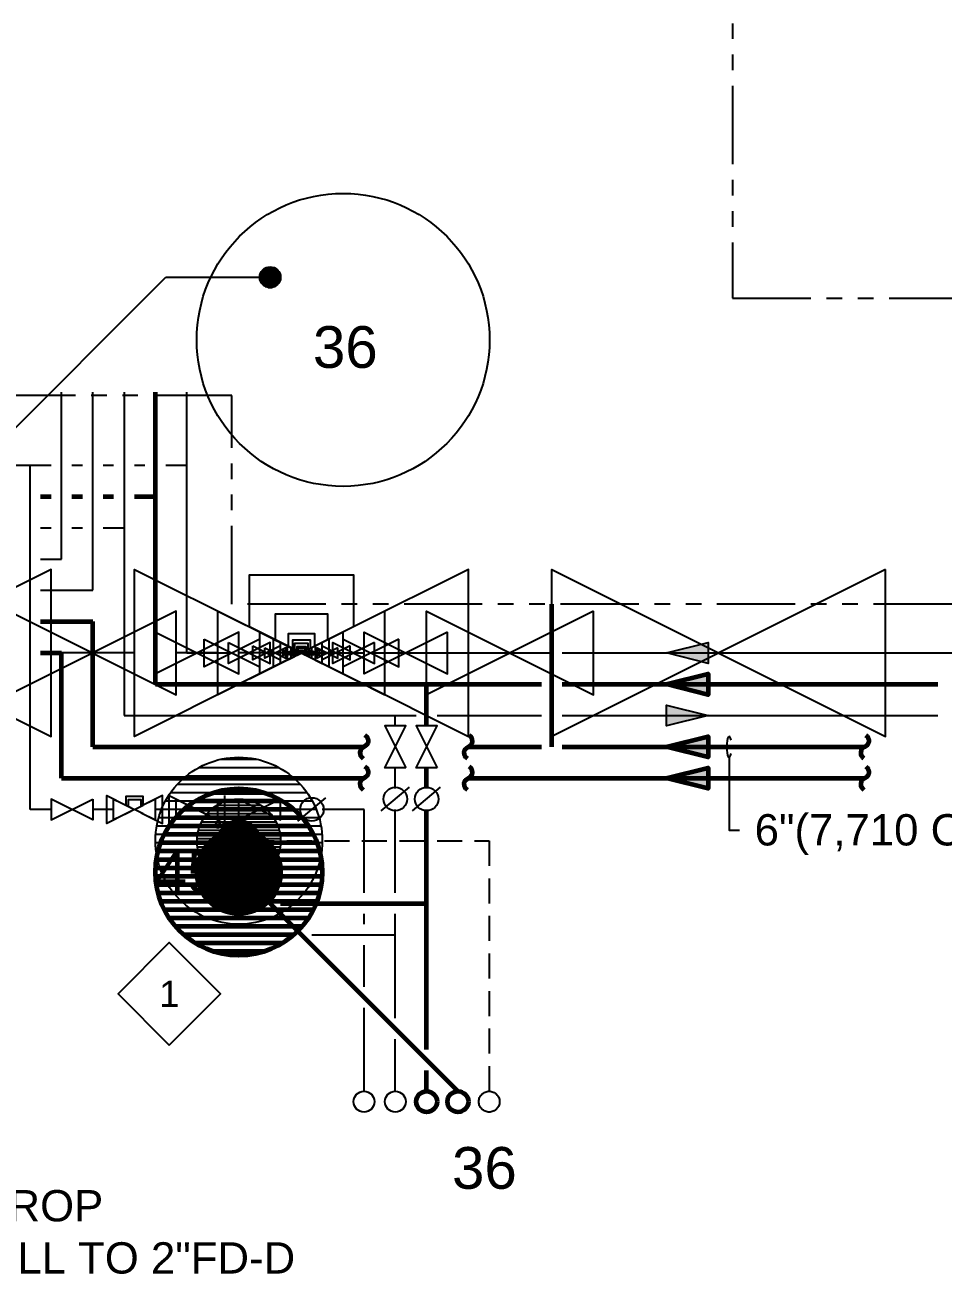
# Model space of a CAD drawing. Extents: x -3956 to 957, y -346 to 1886.
# Drawn here: x -779.5 to -515.5, y 135.2 to 494.3 of the extents above; entities that cross this region are included whole.
import ezdxf
from ezdxf.enums import TextEntityAlignment as Align

# ---------------------------------------------------------------- set-up
doc = ezdxf.new("R2010")
doc.units = 0
doc.header["$LTSCALE"] = 36
doc.header["$MEASUREMENT"] = 0
doc.linetypes.add('PHANTOM2', pattern=[1.25, 0.625, -0.125, 0.125, -0.125, 0.125, -0.125])
doc.linetypes.add('VENT', pattern=[0.3, 0.2, -0.1])
for name, color, linetype in [('G-ANNO-TEXT', 70, 'Continuous'), ('G-ANNO-TEXT @ 96', 70, 'Continuous'), ('P-14HW-N', 3, 'Continuous'), ('P-14HWC-N', 2, 'Continuous'), ('P-HW-N', 1, 'Continuous'), ('P-HW-N @ 96', 1, 'Continuous'), ('P-HWC-N', 2, 'Continuous'), ('P-HWC-N @ 1 (1)', 2, 'Continuous'), ('P-HWC-N @ 1 (2)', 2, 'Continuous'), ('P-HWC-N @ 12', 2, 'Continuous'), ('P-HWC-N @ 128', 2, 'Continuous'), ('P-HWC-N @ 16', 2, 'Continuous'), ('P-HWC-N @ 192', 2, 'Continuous'), ('P-HWC-N @ 2', 2, 'Continuous'), ('P-HWC-N @ 24', 2, 'Continuous'), ('P-HWC-N @ 384', 2, 'Continuous'), ('P-HWC-N @ 4', 2, 'Continuous'), ('P-HWC-N @ 48', 2, 'Continuous'), ('P-HWC-N @ 64', 2, 'Continuous'), ('P-HWC-N @ 768', 2, 'Continuous'), ('P-HWC-N @ 8', 2, 'Continuous'), ('P-HWC-N @ 96', 2, 'Continuous'), ('P-SANV-N', 5, 'VENT'), ('P-SANV-N @ 1 (1)', 5, 'VENT'), ('P-SANV-N @ 1 (2)', 5, 'VENT'), ('P-SANV-N @ 12', 5, 'VENT'), ('P-SANV-N @ 128', 5, 'VENT'), ('P-SANV-N @ 16', 5, 'VENT'), ('P-SANV-N @ 192', 5, 'VENT'), ('P-SANV-N @ 2', 5, 'VENT'), ('P-SANV-N @ 24', 5, 'VENT'), ('P-SANV-N @ 384', 5, 'VENT'), ('P-SANV-N @ 4', 5, 'VENT'), ('P-SANV-N @ 48', 5, 'VENT'), ('P-SANV-N @ 64', 5, 'VENT'), ('P-SANV-N @ 768', 5, 'VENT'), ('P-SANV-N @ 8', 5, 'VENT'), ('P-SANV-N @ 96', 5, 'VENT'), ('P-STRM-N', 2, 'Continuous'), ('P-STRM-N @ 96', 2, 'Continuous')]:
    doc.layers.add(name, color=color, linetype=linetype)
for name, color, linetype, lineweight in [('P-CW-N', 4, 'Continuous', 60), ('P-CW-N @ 96', 4, 'Continuous', 60), ('P-GAS-N', 3, 'Continuous', 60), ('P-GAS-N @ 96', 3, 'Continuous', 60), ('P-SAN-N', 6, 'Continuous', 60), ('P-SAN-N @ 1 (1)', 6, 'Continuous', 60), ('P-SAN-N @ 1 (2)', 6, 'Continuous', 60), ('P-SAN-N @ 12', 6, 'Continuous', 60), ('P-SAN-N @ 128', 6, 'Continuous', 60), ('P-SAN-N @ 16', 6, 'Continuous', 60), ('P-SAN-N @ 192', 6, 'Continuous', 60), ('P-SAN-N @ 2', 6, 'Continuous', 60), ('P-SAN-N @ 24', 6, 'Continuous', 60), ('P-SAN-N @ 384', 6, 'Continuous', 60), ('P-SAN-N @ 4', 6, 'Continuous', 60), ('P-SAN-N @ 48', 6, 'Continuous', 60), ('P-SAN-N @ 64', 6, 'Continuous', 60), ('P-SAN-N @ 768', 6, 'Continuous', 60), ('P-SAN-N @ 8', 6, 'Continuous', 60), ('P-SAN-N @ 96', 6, 'Continuous', 60)]:
    doc.layers.add(name, color=color, linetype=linetype, lineweight=lineweight)
doc.layers.add('P-SAN-DFU', color=7, linetype='Continuous', plot=False)
doc.styles.add('Arial', font='arial.ttf')

# ---------------------------------------------------------------- blocks, each defined once
blk = doc.blocks.new('*U7')
blk.add_circle((0, 0), 0.0312)
blk = doc.blocks.new('DIAMOND TAG')
blk.add_lwpolyline([(0, -0.1533), (0.1533, 0), (0, 0.1533), (-0.1533, 0)], close=True)
at = {"style": 'Arial'}
blk.add_attdef('XXX', text='', height=0.0781, dxfattribs=at).set_placement((0, 0), align=Align.MIDDLE)
blk = doc.blocks.new('*U6')
h = blk.add_hatch()
h.set_pattern_fill('ANSI31', color=256, scale=0.025, angle=135)
edge = h.paths.add_edge_path()
edge.add_arc((0, 0), 0.03125, 0, 360)
blk.add_circle((0, 0), 0.03125)
blk = doc.blocks.new('continuation')
blk.add_lwpolyline([(-0.0028, -0.0347, -0.625102), (0, 0, 0.625102), (0.0028, 0.0347)], format="xyb")
blk = doc.blocks.new('*U1558')
at = {"layer": 'P-SAN-N @ 1 (1)'}
blk.add_blockref('*U6', (-718, 250.74), dxfattribs=at)
at = {"layer": 'P-SAN-N @ 1 (2)'}
blk.add_blockref('*U6', (-718, 250.74), dxfattribs=at)
at = {"layer": 'P-SAN-N @ 12', "xscale": 12, "yscale": 12, "zscale": 12}
blk.add_blockref('*U6', (-718, 250.74), dxfattribs=at)
at = {"layer": 'P-SAN-N @ 128', "xscale": 128, "yscale": 128, "zscale": 128}
blk.add_blockref('*U6', (-718, 250.74), dxfattribs=at)
at = {"layer": 'P-SAN-N @ 16', "xscale": 16, "yscale": 16, "zscale": 16}
blk.add_blockref('*U6', (-718, 250.74), dxfattribs=at)
at = {"layer": 'P-SAN-N @ 192', "xscale": 192, "yscale": 192, "zscale": 192}
blk.add_blockref('*U6', (-718, 250.74), dxfattribs=at)
at = {"layer": 'P-SAN-N @ 2', "xscale": 2, "yscale": 2, "zscale": 2}
blk.add_blockref('*U6', (-718, 250.74), dxfattribs=at)
at = {"layer": 'P-SAN-N @ 24', "xscale": 24, "yscale": 24, "zscale": 24}
blk.add_blockref('*U6', (-718, 250.74), dxfattribs=at)
at = {"layer": 'P-SAN-N @ 384', "xscale": 384, "yscale": 384, "zscale": 384}
blk.add_blockref('*U6', (-718, 250.74), dxfattribs=at)
at = {"layer": 'P-SAN-N @ 4', "xscale": 4, "yscale": 4, "zscale": 4}
blk.add_blockref('*U6', (-718, 250.74), dxfattribs=at)
at = {"layer": 'P-SAN-N @ 48', "xscale": 48, "yscale": 48, "zscale": 48}
blk.add_blockref('*U6', (-718, 250.74), dxfattribs=at)
at = {"layer": 'P-SAN-N @ 64', "xscale": 64, "yscale": 64, "zscale": 64}
blk.add_blockref('*U6', (-718, 250.74), dxfattribs=at)
at = {"layer": 'P-SAN-N @ 768', "xscale": 768, "yscale": 768, "zscale": 768}
blk.add_blockref('*U6', (-718, 250.74), dxfattribs=at)
at = {"layer": 'P-SAN-N @ 8', "xscale": 8, "yscale": 8, "zscale": 8}
blk.add_blockref('*U6', (-718, 250.74), dxfattribs=at)
at = {"layer": 'P-SAN-N @ 96', "xscale": 96, "yscale": 96, "zscale": 96}
blk.add_blockref('*U6', (-718, 250.74), dxfattribs=at)
blk = doc.blocks.new('*U1559')
at = {"layer": 'P-SANV-N @ 1 (1)'}
blk.add_blockref('*U6', (-718, 259.74), dxfattribs=at)
at = {"layer": 'P-SANV-N @ 1 (2)'}
blk.add_blockref('*U6', (-718, 259.74), dxfattribs=at)
at = {"layer": 'P-SANV-N @ 12', "xscale": 12, "yscale": 12, "zscale": 12}
blk.add_blockref('*U6', (-718, 259.74), dxfattribs=at)
at = {"layer": 'P-SANV-N @ 128', "xscale": 128, "yscale": 128, "zscale": 128}
blk.add_blockref('*U6', (-718, 259.74), dxfattribs=at)
at = {"layer": 'P-SANV-N @ 16', "xscale": 16, "yscale": 16, "zscale": 16}
blk.add_blockref('*U6', (-718, 259.74), dxfattribs=at)
at = {"layer": 'P-SANV-N @ 192', "xscale": 192, "yscale": 192, "zscale": 192}
blk.add_blockref('*U6', (-718, 259.74), dxfattribs=at)
at = {"layer": 'P-SANV-N @ 2', "xscale": 2, "yscale": 2, "zscale": 2}
blk.add_blockref('*U6', (-718, 259.74), dxfattribs=at)
at = {"layer": 'P-SANV-N @ 24', "xscale": 24, "yscale": 24, "zscale": 24}
blk.add_blockref('*U6', (-718, 259.74), dxfattribs=at)
at = {"layer": 'P-SANV-N @ 384', "xscale": 384, "yscale": 384, "zscale": 384}
blk.add_blockref('*U6', (-718, 259.74), dxfattribs=at)
at = {"layer": 'P-SANV-N @ 4', "xscale": 4, "yscale": 4, "zscale": 4}
blk.add_blockref('*U6', (-718, 259.74), dxfattribs=at)
at = {"layer": 'P-SANV-N @ 48', "xscale": 48, "yscale": 48, "zscale": 48}
blk.add_blockref('*U6', (-718, 259.74), dxfattribs=at)
at = {"layer": 'P-SANV-N @ 64', "xscale": 64, "yscale": 64, "zscale": 64}
blk.add_blockref('*U6', (-718, 259.74), dxfattribs=at)
at = {"layer": 'P-SANV-N @ 768', "xscale": 768, "yscale": 768, "zscale": 768}
blk.add_blockref('*U6', (-718, 259.74), dxfattribs=at)
at = {"layer": 'P-SANV-N @ 8', "xscale": 8, "yscale": 8, "zscale": 8}
blk.add_blockref('*U6', (-718, 259.74), dxfattribs=at)
at = {"layer": 'P-SANV-N @ 96', "xscale": 96, "yscale": 96, "zscale": 96}
blk.add_blockref('*U6', (-718, 259.74), dxfattribs=at)
blk = doc.blocks.new('*U31')
at = {"linetype": 'Continuous'}
blk.add_lwpolyline([(-0.0625, 0.0625, 0, 0.0273, 0), (-0.0041, 0.0625, 0, 0, 0), (-0.0041, 0.0625, 0, 0, 0), (0.0625, 0.0625, 0, 0, 0)], format="xyseb", dxfattribs=at)
blk.add_lwpolyline([(-0.0625, 0.0312), (-0.0625, -0.0312), (0.0625, 0.0312), (0.0625, -0.0312)], dxfattribs=at)
blk.add_circle((0.0625, 0.0469), 0.00781, dxfattribs=at)
blk = doc.blocks.new('*U1625')
at = {"layer": 'P-HWC-N @ 128', "xscale": -128, "yscale": 128, "zscale": 128, "rotation": 180}
blk.add_blockref('*U31', (-730, 268.74), dxfattribs=at)
at = {"layer": 'P-HWC-N @ 96', "xscale": -96, "yscale": 96, "zscale": 96, "rotation": 180}
blk.add_blockref('*U31', (-730, 268.74), dxfattribs=at)
blk = doc.blocks.new('*U32')
at = {"linetype": 'Continuous'}
for points in [[(-0.0195, -0.0098), (-0.0625, -0.0313), (-0.0625, 0.0312), (-0.0195, 0.0098)], [(-0.0195, 0.0098), (-0.0195, 0.0293), (0.0195, 0.0293), (0.0195, 0.0098)], [(0.0195, -0.0098), (0.0625, -0.0313), (0.0625, 0.0312), (0.0195, 0.0098)], [(-0.0195, -0.0098), (0, 0), (-0.0195, 0.0098)], [(0.0195, 0.0098), (0, 0), (0.0195, -0.0098)]]:
    blk.add_lwpolyline(points, dxfattribs=at)
blk = doc.blocks.new('*U1626')
at = {"layer": 'P-HWC-N @ 128', "xscale": -128, "yscale": 128, "zscale": 128, "rotation": 5.3905568009327e-07}
blk.add_blockref('*U32', (-748, 268.74), dxfattribs=at)
at = {"layer": 'P-HWC-N @ 96', "xscale": -96, "yscale": 96, "zscale": 96, "rotation": 5.3905568009327e-07}
blk.add_blockref('*U32', (-748, 268.74), dxfattribs=at)
blk = doc.blocks.new('*U91')
for p, q in [((-0.0625, 0), (-0.09375, 0)), ((0.0625, 0), (0.09375, 0))]:
    blk.add_line(p, q)
at = {"linetype": 'Continuous'}
for points in [[(-0.21875, 0.03125), (-0.09375, -0.03125), (-0.09375, 0.03125), (-0.21875, -0.03125), (-0.21875, 0.03125)], [(-0.0195, -0.00975), (-0.0625, -0.03125), (-0.0625, 0.03125), (-0.0195, 0.00975)], [(-0.0195, 0.00975), (-0.0195, 0.02925), (0.0195, 0.02925), (0.0195, 0.00975)], [(0.0195, -0.00975), (0.0625, -0.03125), (0.0625, 0.03125), (0.0195, 0.00975)], [(0.21875, 0.03125), (0.09375, -0.03125), (0.09375, 0.03125), (0.21875, -0.03125), (0.21875, 0.03125)], [(-0.0195, -0.00975), (0, 0), (-0.0195, 0.00975)], [(0.0195, 0.00975), (0, 0), (0.0195, -0.00975)]]:
    blk.add_lwpolyline(points, dxfattribs=at)
blk = doc.blocks.new('*U1628')
at = {"layer": 'P-HWC-N @ 1 (1)'}
blk.add_blockref('*U91', (-700, 313.74), dxfattribs=at)
at = {"layer": 'P-HWC-N @ 1 (2)'}
blk.add_blockref('*U91', (-700, 313.74), dxfattribs=at)
at = {"layer": 'P-HWC-N @ 12', "xscale": 12, "yscale": 12, "zscale": 12}
blk.add_blockref('*U91', (-700, 313.74), dxfattribs=at)
at = {"layer": 'P-HWC-N @ 128', "xscale": 128, "yscale": 128, "zscale": 128}
blk.add_blockref('*U91', (-700, 313.74), dxfattribs=at)
at = {"layer": 'P-HWC-N @ 16', "xscale": 16, "yscale": 16, "zscale": 16}
blk.add_blockref('*U91', (-700, 313.74), dxfattribs=at)
at = {"layer": 'P-HWC-N @ 192', "xscale": 192, "yscale": 192, "zscale": 192}
blk.add_blockref('*U91', (-700, 313.74), dxfattribs=at)
at = {"layer": 'P-HWC-N @ 2', "xscale": 2, "yscale": 2, "zscale": 2}
blk.add_blockref('*U91', (-700, 313.74), dxfattribs=at)
at = {"layer": 'P-HWC-N @ 24', "xscale": 24, "yscale": 24, "zscale": 24}
blk.add_blockref('*U91', (-700, 313.74), dxfattribs=at)
at = {"layer": 'P-HWC-N @ 384', "xscale": 384, "yscale": 384, "zscale": 384}
blk.add_blockref('*U91', (-700, 313.74), dxfattribs=at)
at = {"layer": 'P-HWC-N @ 4', "xscale": 4, "yscale": 4, "zscale": 4}
blk.add_blockref('*U91', (-700, 313.74), dxfattribs=at)
at = {"layer": 'P-HWC-N @ 48', "xscale": 48, "yscale": 48, "zscale": 48}
blk.add_blockref('*U91', (-700, 313.74), dxfattribs=at)
at = {"layer": 'P-HWC-N @ 64', "xscale": 64, "yscale": 64, "zscale": 64}
blk.add_blockref('*U91', (-700, 313.74), dxfattribs=at)
at = {"layer": 'P-HWC-N @ 768', "xscale": 768, "yscale": 768, "zscale": 768}
blk.add_blockref('*U91', (-700, 313.74), dxfattribs=at)
at = {"layer": 'P-HWC-N @ 8', "xscale": 8, "yscale": 8, "zscale": 8}
blk.add_blockref('*U91', (-700, 313.74), dxfattribs=at)
at = {"layer": 'P-HWC-N @ 96', "xscale": 96, "yscale": 96, "zscale": 96}
blk.add_blockref('*U91', (-700, 313.74), dxfattribs=at)
blk = doc.blocks.new('FlowArrow')
blk.add_hatch(color=256).paths.add_polyline_path([(-0.125, 0), (0, -0.03125), (0, 0.03125)])
blk.add_lwpolyline([(-0.125, 0), (0, 0.03125), (0, -0.03125), (-0.125, 0)])
blk = doc.blocks.new('LeaderNoteBlock')
blk.add_ellipse((0, 0), major_axis=(1, 0), ratio=0.25, start_param=5.387521, end_param=10.320443)

msp = doc.modelspace()

# ---------------------------------------------------------------- linework, layer by layer
at = {"color": 7, "linetype": 'Continuous'}
for p, q in [((-677.03, 268.37), (-668.97, 275.11)), ((-668.03, 268.37), (-659.97, 275.11)), ((-701.03, 265.37), (-692.97, 272.11))]:
    msp.add_line(p, q, dxfattribs=at)
at = {"linetype": 'Continuous'}
for points in [[(-670, 280.74), (-676, 280.74), (-670, 292.74), (-676, 292.74), (-670, 280.74)], [(-661, 280.74), (-667, 280.74), (-661, 292.74), (-667, 292.74), (-661, 280.74)], [(-760, 271.74), (-760, 265.74), (-772, 271.74), (-772, 265.74), (-760, 271.74)], [(-718, 265.74), (-718, 271.74), (-706, 265.74), (-706, 271.74), (-718, 265.74)]]:
    msp.add_lwpolyline(points, dxfattribs=at)
for centre in [(-673, 271.74), (-664, 271.74), (-697, 268.74)]:
    msp.add_circle(centre, 3.38, dxfattribs=at)
at = {"layer": 'G-ANNO-TEXT', "linetype": 'PHANTOM2'}
for p, q in [((-576, 611.74), (-576, 415.74)), ((-576, 415.74), (-468, 415.74)), ((-720, 387.74), (-812, 387.74)), ((-720, 327.74), (-720, 387.74)), ((-468, 327.74), (-720, 327.74))]:
    msp.add_line(p, q, dxfattribs=at)
at = {"layer": 'G-ANNO-TEXT'}
msp.add_lwpolyline([(-577, 283.74), (-577, 262.74), (-574, 262.74)], dxfattribs=at)
at = {"layer": 'P-14HW-N'}
for p, q in [((-769, 340.74), (-769, 388.74)), ((-775, 340.74), (-769, 340.74))]:
    msp.add_line(p, q, dxfattribs=at)
at = {"layer": 'P-14HWC-N'}
for p, q in [((-760, 331.74), (-760, 388.74)), ((-775, 331.74), (-760, 331.74))]:
    msp.add_line(p, q, dxfattribs=at)
at = {"layer": 'P-CW-N'}
for p, q in [((-742, 304.74), (-742, 388.74)), ((-775, 358.74), (-772, 358.74)), ((-766, 358.74), (-763, 358.74)), ((-757, 358.74), (-754, 358.74)), ((-748, 358.74), (-742, 358.74)), ((-742, 304.74), (-631, 304.74)), ((-664, 292.74), (-664, 304.74)), ((-625, 304.74), (-517, 304.74)), ((-664, 274.74), (-664, 280.74)), ((-664, 199.74), (-664, 268.74)), ((-718, 241.74), (-712, 241.74)), ((-706, 241.74), (-664, 241.74)), ((-664, 187.74), (-664, 193.74))]:
    msp.add_line(p, q, dxfattribs=at)
at = {"layer": 'P-GAS-N'}
for p, q in [((-628, 286.74), (-628, 327.74)), ((-775, 322.74), (-760, 322.74)), ((-760, 286.74), (-760, 322.74)), ((-775, 313.74), (-769, 313.74)), ((-769, 277.74), (-769, 313.74)), ((-760, 286.74), (-682, 286.74)), ((-652, 286.74), (-630.99, 286.74)), ((-625.01, 286.74), (-538, 286.74)), ((-769, 277.74), (-682, 277.74)), ((-652, 277.74), (-538, 277.74))]:
    msp.add_line(p, q, dxfattribs=at)
at = {"layer": 'P-HW-N'}
for p, q in [((-751, 388.74), (-751, 295.74)), ((-775, 349.74), (-772, 349.74)), ((-766, 349.74), (-763, 349.74)), ((-757, 349.74), (-751, 349.74)), ((-751, 295.74), (-667, 295.74)), ((-673, 292.74), (-673, 295.74)), ((-661, 295.74), (-631, 295.74)), ((-625, 295.74), (-517, 295.74)), ((-673, 274.74), (-673, 280.74)), ((-673, 244.74), (-673, 268.74)), ((-673, 208.74), (-673, 238.74)), ((-718, 232.74), (-703, 232.74)), ((-697, 232.74), (-673, 232.74)), ((-673, 187.74), (-673, 202.74))]:
    msp.add_line(p, q, dxfattribs=at)
at = {"layer": 'P-HWC-N'}
for p, q in [((-733, 313.74), (-733, 388.74)), ((-784, 367.74), (-772, 367.74)), ((-778, 268.74), (-778, 367.74)), ((-766, 367.74), (-763, 367.74)), ((-757, 367.74), (-754, 367.74)), ((-748, 367.74), (-745, 367.74)), ((-739, 367.74), (-733, 367.74)), ((-733, 313.74), (-721, 313.74)), ((-679, 313.74), (-631, 313.74)), ((-625, 313.74), (-381.98, 313.74)), ((-772, 268.74), (-778, 268.74)), ((-754, 268.74), (-760, 268.74)), ((-736, 268.74), (-742, 268.74)), ((-724, 268.74), (-718, 268.74)), ((-700, 268.74), (-706, 268.74)), ((-682, 268.74), (-694, 268.74)), ((-682, 244.74), (-682, 268.74)), ((-682, 235.74), (-682, 238.74)), ((-682, 217.74), (-682, 229.74)), ((-682, 187.74), (-682, 211.74))]:
    msp.add_line(p, q, dxfattribs=at)
at = {"layer": 'P-SAN-DFU'}
msp.add_circle((-688, 403.74), 42.11, dxfattribs=at)
at = {"layer": 'P-SAN-N'}
msp.add_line((-718, 250.74), (-655, 187.74), dxfattribs=at)
at = {"layer": 'P-SANV-N'}
for p, q in [((-715, 259.74), (-646, 259.74)), ((-646, 259.74), (-646, 187.74))]:
    msp.add_line(p, q, dxfattribs=at)
at = {"layer": 'P-STRM-N'}
for p, q in [((-793, 367.74), (-739, 421.74)), ((-739, 421.74), (-712, 421.74))]:
    msp.add_line(p, q, dxfattribs=at)

# ---------------------------------------------------------------- block references
at = {"layer": 'G-ANNO-TEXT', "xscale": 3, "yscale": 3, "zscale": 3, "rotation": 90}
msp.add_blockref('LeaderNoteBlock', (-577, 286.74), dxfattribs=at)
at = {"layer": 'G-ANNO-TEXT @ 96', "xscale": 96, "yscale": 96, "zscale": 96}
msp.add_blockref('DIAMOND TAG', (-738, 215.74), dxfattribs=at).add_auto_attribs({'XXX': '1'})
at = {"layer": 'P-CW-N @ 96', "xscale": 96, "yscale": 96, "zscale": 96}
msp.add_blockref('FlowArrow', (-583, 304.74), dxfattribs=at)
at = {"layer": 'P-CW-N @ 96', "xscale": 96, "yscale": 96, "zscale": 96, "rotation": 180}
msp.add_blockref('*U7', (-664, 184.74), dxfattribs=at)
at = {"layer": 'P-GAS-N @ 96', "xscale": 96, "yscale": 96, "zscale": 96}
for p, rotation in [((-682, 286.74), 180), ((-538, 286.78), 180.0000000000001), ((-682, 277.74), 180), ((-538, 277.74), 180)]:
    msp.add_blockref('continuation', p, dxfattribs=dict(at, rotation=rotation))
for name, p in [('continuation', (-652, 286.74)), ('FlowArrow', (-583, 286.74)), ('continuation', (-652, 277.74)), ('FlowArrow', (-583, 277.74))]:
    msp.add_blockref(name, p, dxfattribs=at)
at = {"layer": 'P-HW-N @ 96', "xscale": 96, "yscale": 96, "zscale": 96, "rotation": 180}
for name, p in [('FlowArrow', (-595, 295.74)), ('*U7', (-673, 184.74))]:
    msp.add_blockref(name, p, dxfattribs=at)
at = {"layer": 'P-HWC-N'}
for name in ['*U1628', '*U1626', '*U1625']:
    msp.add_blockref(name, (0, 0), dxfattribs=at)
at = {"layer": 'P-HWC-N @ 96', "xscale": 96, "yscale": 96, "zscale": 96}
msp.add_blockref('FlowArrow', (-583, 313.74), dxfattribs=at)
at = {"layer": 'P-HWC-N @ 96', "xscale": 96, "yscale": 96, "zscale": 96, "rotation": 180}
msp.add_blockref('*U7', (-682, 184.74), dxfattribs=at)
at = {"layer": 'P-SAN-N'}
msp.add_blockref('*U1558', (0, 0), dxfattribs=at)
at = {"layer": 'P-SAN-N @ 96', "xscale": 96, "yscale": 96, "zscale": 96, "rotation": 180}
msp.add_blockref('*U7', (-655, 184.74), dxfattribs=at)
at = {"layer": 'P-SANV-N'}
msp.add_blockref('*U1559', (0, 0), dxfattribs=at)
at = {"layer": 'P-SANV-N @ 96', "xscale": 96, "yscale": 96, "zscale": 96, "rotation": 180}
msp.add_blockref('*U7', (-646, 184.74), dxfattribs=at)
at = {"layer": 'P-STRM-N @ 96', "xscale": 96, "yscale": 96, "zscale": 96}
msp.add_blockref('*U6', (-709, 421.74), dxfattribs=at)

# ---------------------------------------------------------------- texts
at = {"layer": 'G-ANNO-TEXT', "style": 'Arial'}
msp.add_text('6"(7,710 CFH)', height=9, dxfattribs=at).set_placement((-569.67, 258.39))
at = {"layer": 'G-ANNO-TEXT', "insert": (-832, 174.32), "char_height": 9, "attachment_point": 1, "style": 'Arial'}
msp.add_mtext('4"SS\\P{\\A1;2"ST - DROP \\PAND SPILL TO 2"FD-D}', dxfattribs=at)
at = {"layer": 'P-SAN-DFU', "color": 3, "style": 'Arial'}
for p in [(-696.7, 395.69), (-656.7, 159.69)]:
    msp.add_text('36', height=12, dxfattribs=at).set_placement(p)
at = {"layer": 'P-SAN-DFU', "style": 'Arial'}
msp.add_text('45', height=12, dxfattribs=at).set_placement((-742.21, 244.74))

doc.saveas('drawing.dxf')
